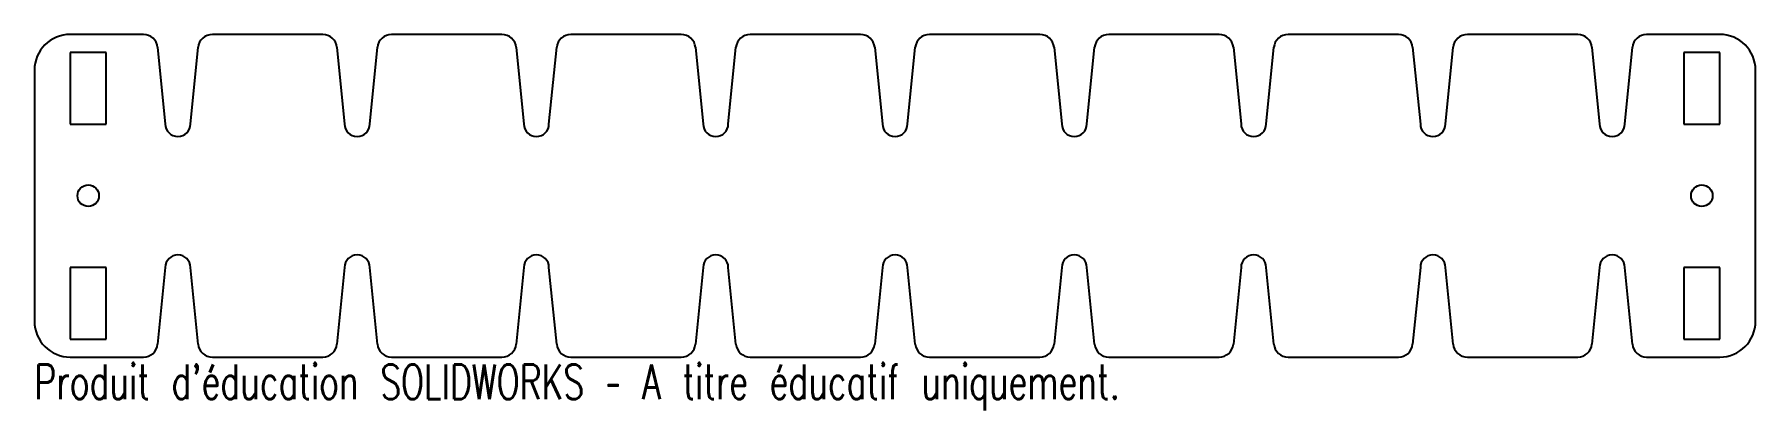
# Model space of a CAD drawing. Header units: millimetres. Extents: x -86 to 154, y -30 to 23.
import ezdxf

# ---------------------------------------------------------------- set-up
doc = ezdxf.new("R2010")
doc.units = ezdxf.units.MM
doc.styles.add('SLDTEXTSTYLE0', font='TXT', dxfattribs={"width": 0.7, "bigfont": 'bigfont'})

msp = doc.modelspace()

# ---------------------------------------------------------------- linework, layer by layer
at = {"color": 7, "linetype": 'Continuous', "lineweight": 25}
for p, q in [((-70.62, 22.5), (-80.81, 22.5)), ((-45.62, 22.5), (-61, 22.5)), ((-20.62, 22.5), (-36, 22.5)), ((4.38, 22.5), (-11, 22.5)), ((29.38, 22.5), (14, 22.5)), ((54.38, 22.5), (39, 22.5)), ((79.38, 22.5), (64, 22.5)), ((104.38, 22.5), (89, 22.5)), ((129.38, 22.5), (114, 22.5)), ((149.19, 22.5), (139, 22.5)), ((-80.81, 20), (-80.81, 10)), ((-75.81, 20), (-80.81, 20)), ((-75.81, 10), (-75.81, 20)), ((-68.63, 20.7), (-67.56, 10)), ((-64.06, 10), (-62.99, 20.7)), ((-43.63, 20.7), (-42.56, 10)), ((-39.06, 10), (-37.99, 20.7)), ((-18.63, 20.7), (-17.56, 10)), ((-14.06, 10), (-12.99, 20.7)), ((6.37, 20.7), (7.44, 10)), ((10.94, 10), (12.01, 20.7)), ((31.37, 20.7), (32.44, 10)), ((35.94, 10), (37.01, 20.7)), ((56.37, 20.7), (57.44, 10)), ((60.94, 10), (62.01, 20.7)), ((81.37, 20.7), (82.44, 10)), ((85.94, 10), (87.01, 20.7)), ((106.37, 20.7), (107.44, 10)), ((110.94, 10), (112.01, 20.7)), ((131.37, 20.7), (132.44, 10)), ((135.94, 10), (137.01, 20.7)), ((149.19, 20), (144.19, 20)), ((144.19, 20), (144.19, 10)), ((149.19, 10), (149.19, 20)), ((-85.81, 17.5), (-85.81, -17.5)), ((154.19, -17.5), (154.19, 17.5)), ((-80.81, 10), (-75.81, 10)), ((144.19, 10), (149.19, 10)), ((-80.81, -10), (-80.81, -20)), ((-75.81, -10), (-80.81, -10)), ((-75.81, -20), (-75.81, -10)), ((-67.56, -10), (-68.63, -20.7)), ((-62.99, -20.7), (-64.06, -10)), ((-42.56, -10), (-43.63, -20.7)), ((-37.99, -20.7), (-39.06, -10)), ((-17.56, -10), (-18.63, -20.7)), ((-12.99, -20.7), (-14.06, -10)), ((7.44, -10), (6.37, -20.7)), ((12.01, -20.7), (10.94, -10)), ((32.44, -10), (31.37, -20.7)), ((37.01, -20.7), (35.94, -10)), ((57.44, -10), (56.37, -20.7)), ((62.01, -20.7), (60.94, -10)), ((82.44, -10), (81.37, -20.7)), ((87.01, -20.7), (85.94, -10)), ((107.44, -10), (106.37, -20.7)), ((112.01, -20.7), (110.94, -10)), ((132.44, -10), (131.37, -20.7)), ((137.01, -20.7), (135.94, -10)), ((144.19, -10), (144.19, -20)), ((149.19, -10), (144.19, -10)), ((149.19, -20), (149.19, -10)), ((-80.81, -20), (-75.81, -20)), ((144.19, -20), (149.19, -20)), ((-80.81, -22.5), (-70.62, -22.5)), ((-61, -22.5), (-45.62, -22.5)), ((-36, -22.5), (-20.62, -22.5)), ((-11, -22.5), (4.38, -22.5)), ((14, -22.5), (29.38, -22.5)), ((39, -22.5), (54.38, -22.5)), ((64, -22.5), (79.38, -22.5)), ((89, -22.5), (104.38, -22.5)), ((114, -22.5), (129.38, -22.5)), ((139, -22.5), (149.19, -22.5))]:
    msp.add_line(p, q, dxfattribs=at)
for centre in [(-78.31, 0), (146.69, 0)]:
    msp.add_circle(centre, 1.5, dxfattribs=at)
for centre, radius, start, end in [((-80.81, 17.5), 5, 90, 180), ((-70.62, 20.5), 2, 5.7106, 90), ((-61, 20.5), 2, 90, 174.2894), ((-45.62, 20.5), 2, 5.7106, 90), ((-36, 20.5), 2, 90, 174.2894), ((-20.62, 20.5), 2, 5.7106, 90), ((-11, 20.5), 2, 90, 174.2894), ((4.38, 20.5), 2, 5.7106, 90), ((14, 20.5), 2, 90, 174.2894), ((29.38, 20.5), 2, 5.7106, 90), ((39, 20.5), 2, 90, 174.2894), ((54.38, 20.5), 2, 5.7106, 90), ((64, 20.5), 2, 90, 174.2894), ((79.38, 20.5), 2, 5.7106, 90), ((89, 20.5), 2, 90, 174.2894), ((104.38, 20.5), 2, 5.7106, 90), ((114, 20.5), 2, 90, 174.2894), ((129.38, 20.5), 2, 5.7106, 90), ((139, 20.5), 2, 90, 174.2894), ((149.19, 17.5), 5, 0, 90), ((-65.81, 10), 1.75, 180, 360), ((-40.81, 10), 1.75, 180, 360), ((-15.81, 10), 1.75, 180, 360), ((9.19, 10), 1.75, 180, 360), ((34.19, 10), 1.75, 180, 360), ((59.19, 10), 1.75, 180, 360), ((84.19, 10), 1.75, 180, 360), ((109.19, 10), 1.75, 180, 360), ((134.19, 10), 1.75, 180, 360), ((-65.81, -10), 1.75, 0, 180), ((-40.81, -10), 1.75, 0, 180), ((-15.81, -10), 1.75, 0, 180), ((9.19, -10), 1.75, 0, 180), ((34.19, -10), 1.75, 0, 180), ((59.19, -10), 1.75, 0, 180), ((84.19, -10), 1.75, 0, 180), ((109.19, -10), 1.75, 0, 180), ((134.19, -10), 1.75, 0, 180), ((-80.81, -17.5), 5, 180, 270), ((149.19, -17.5), 5, 270, 0), ((-70.62, -20.5), 2, 270, 354.2894), ((-61, -20.5), 2, 185.7106, 270), ((-45.62, -20.5), 2, 270, 354.2894), ((-36, -20.5), 2, 185.7106, 270), ((-20.62, -20.5), 2, 270, 354.2894), ((-11, -20.5), 2, 185.7106, 270), ((4.38, -20.5), 2, 270, 354.2894), ((14, -20.5), 2, 185.7106, 270), ((29.38, -20.5), 2, 270, 354.2894), ((39, -20.5), 2, 185.7106, 270), ((54.38, -20.5), 2, 270, 354.2894), ((64, -20.5), 2, 185.7106, 270), ((79.38, -20.5), 2, 270, 354.2894), ((89, -20.5), 2, 185.7106, 270), ((104.38, -20.5), 2, 270, 354.2894), ((114, -20.5), 2, 185.7106, 270), ((129.38, -20.5), 2, 270, 354.2894), ((139, -20.5), 2, 185.7106, 270)]:
    msp.add_arc(centre, radius, start, end, dxfattribs=at)

# ---------------------------------------------------------------- texts
at = {"color": 7, "linetype": 'Continuous', "insert": (-85.81, -23.52), "char_height": 4.8336, "attachment_point": 1, "style": 'SLDTEXTSTYLE0'}
msp.add_mtext("Produit d'éducation SOLIDWORKS – A titre éducatif uniquement.", dxfattribs=at)

doc.saveas('drawing.dxf')
